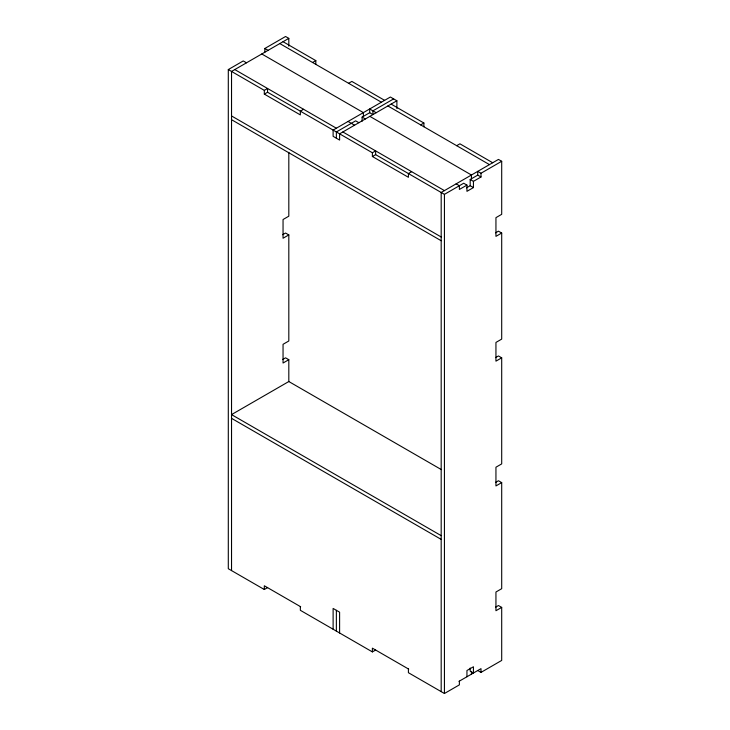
<?xml version="1.0" encoding="UTF-8"?>
<svg xmlns="http://www.w3.org/2000/svg" width="730" height="730" viewBox="0 0 730 730"><rect width="100%" height="100%" fill="white"/><g stroke="black" fill="none" stroke-linecap="round" stroke-linejoin="round"><path stroke-width="1.09" d="M267.563 587.641L264.315 589.511L228.298 568.716L228.298 69.569L243.245 60.937L246.484 62.807M264.853 52.204L264.853 48.463L285.567 36.5L288.815 38.371L288.815 46.163M288.815 38.371L231.538 71.44L231.538 570.586M264.315 90.365L267.563 88.494L267.563 92.236L264.315 94.106L264.315 90.365L228.298 69.569M312.586 62.497L315.825 60.626L315.825 64.368M303.58 109.29L300.34 111.161L300.34 114.911L264.315 94.106M348.612 83.293L351.851 81.422L384.628 100.348M362.116 121.253L362.116 117.092L369.681 112.721L372.921 114.592L372.921 110.85L393.634 98.897M396.883 100.767L339.605 133.836L339.605 140.069L333.117 136.328L333.117 130.086L390.395 97.017L396.883 100.767L396.883 108.551M372.382 152.762L375.631 150.882L375.631 154.632L372.382 156.503L372.382 152.762L267.563 92.236M420.653 124.894L423.893 123.014L423.893 126.764M282.692 234.704L285.567 233.043L288.815 234.914L288.815 340.983L283.048 344.304L283.048 363.029L288.815 359.698L288.815 381.534L441.376 469.618M288.815 234.914L283.048 238.235L283.048 219.52L288.815 216.189L288.815 152.324M411.647 171.687L408.408 173.557L408.408 177.299L372.382 156.503M456.679 145.69L459.918 143.819L492.704 162.744M375.631 154.632L444.433 194.353L463.705 183.23L466.945 185.101L466.945 191.333L473.432 187.592L473.432 181.35L480.997 176.989L480.997 173.247L501.702 161.284L501.702 214.319L495.944 217.65L495.944 236.365L501.702 233.034L501.702 339.103L495.944 342.434L495.944 361.149L501.702 357.828L501.702 463.897L495.944 467.218L495.944 485.943L501.702 482.612L501.702 588.681L495.944 592.012L495.944 610.727L501.702 607.396L501.702 660.431L480.997 672.394L477.748 670.523M466.479 187.865L470.184 185.721L470.184 179.48L477.748 175.118L480.997 176.989M466.945 185.101L459.38 189.462L459.38 185.721L456.14 183.85M495.579 232.833L498.462 231.164L501.702 233.034M282.692 359.488L285.567 357.828L288.815 359.698M288.815 381.534L231.538 414.603L441.185 535.647M495.579 357.618L498.462 355.948L501.702 357.828M495.579 482.402L498.462 480.742L501.702 482.612M300.34 606.566L300.34 610.307L372.382 651.908L375.631 650.038M495.579 607.187L498.462 605.526L501.702 607.396M459.006 681.336L480.997 668.644L480.997 672.394M408.408 668.963L408.408 672.704L444.433 693.5L459.38 684.868L459.38 681.127M501.702 161.284L498.462 159.414L441.185 192.483L441.185 691.629M283.048 41.701L315.825 60.626M391.116 104.089L423.893 123.014M279.809 43.572L381.388 102.218M387.876 105.96L489.456 164.615M264.853 48.463L268.102 50.333M376.169 112.721L369.681 108.98L369.681 112.721M480.997 173.247L477.748 171.368L477.748 175.118M261.796 53.974L363.376 112.621L363.376 116.362M369.864 116.362L471.443 175.008L471.443 178.759M362.116 117.092L365.356 118.963M470.184 179.48L473.432 181.35M470.184 185.721L473.432 187.592M358.877 122.704L355.638 120.833L336.366 131.957L336.366 138.198M348.073 121.454L354.552 125.204M234.777 69.569L336.366 128.215M342.845 131.957L444.433 190.612M231.538 115.951L441.185 236.985M231.538 119.693L441.185 240.736M231.538 418.345L441.185 539.388M300.66 606.749L264.315 585.77L264.315 589.511M408.727 669.145L372.382 648.158L372.382 651.908M471.443 671.354L471.443 674.155M470.184 668.023L470.184 671.144L473.432 673.014L473.432 666.773L466.945 670.514L466.945 676.756M444.433 194.353L444.433 693.5M339.605 632.983L339.605 612.178L333.117 608.437L333.117 629.233M336.366 610.307L336.366 631.103"/></g></svg>
